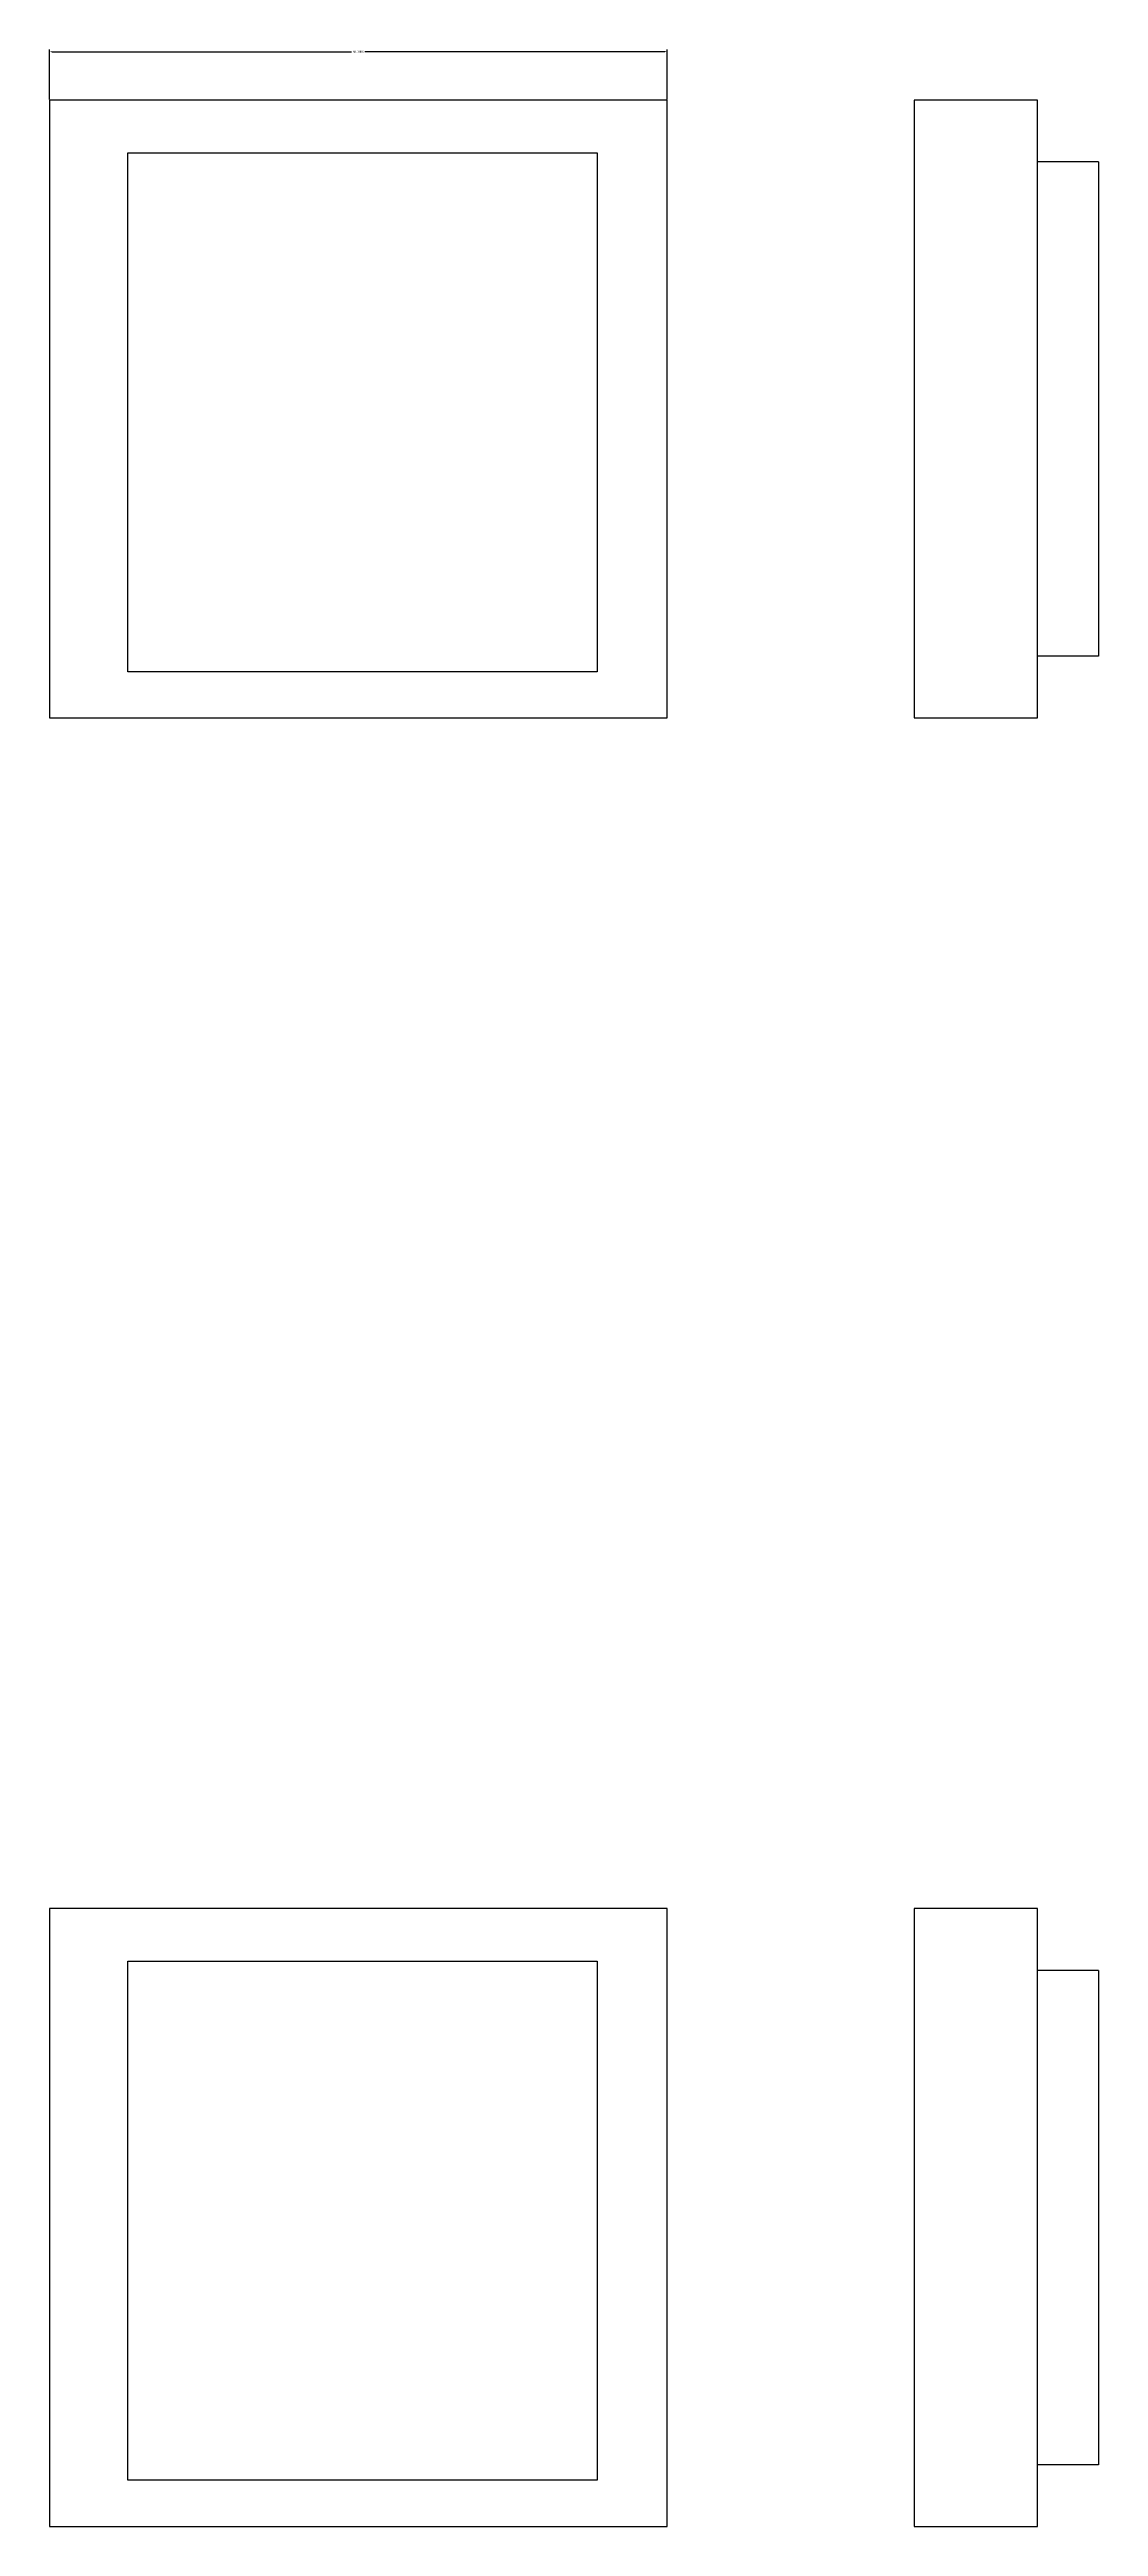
# Model space of a CAD drawing. Header units: inches. Extents: x 2438 to 2681, y 3098 to 3298.
# Drawn here: x 2438.1 to 2523, y 3097.9 to 3298.4 of the extents above; entities that cross this region are included whole.
import ezdxf

# ---------------------------------------------------------------- set-up
doc = ezdxf.new("R2010")
doc.units = ezdxf.units.IN
doc.header["$MEASUREMENT"] = 0
doc.styles.get("Standard").update_dxf_attribs({"font": 'arial.ttf'})
doc.dimstyles.get("Standard").update_dxf_attribs({"dimtxt": 0.18, "dimasz": 0.18, "dimexe": 0.18, "dimexo": 0.0625, "dimgap": 0.09, "dimtad": 0, "dimtih": 1, "dimtoh": 1, "dimdec": 4, "dimzin": 0, "dimdsep": 46, "dimtxsty": 'Standard', "dimcen": 0.09, "dimadec": 0, "dimazin": 0, "dimtfac": 1, "dimtdec": 4, "dimtofl": 0, "dimtmove": 0, "dimatfit": 3, "dimfxl": 1, "dimtolj": 1, "dimtzin": 0, "dimarcsym": 0})

# ---------------------------------------------------------------- blocks, each defined once
blk = doc.blocks.new('*D3')
at = {"color": 0, "linetype": 'Continuous', "lineweight": -2, "transparency": 16777216}
for p, q in [((2438.12, 3294.34), (2438.12, 3298.38)), ((2438.3, 3298.2), (2462.58, 3298.2)), ((2487.94, 3298.2), (2463.65, 3298.2)), ((2488.12, 3294.34), (2488.12, 3298.38))]:
    blk.add_line(p, q, dxfattribs=at)
at = {"color": 0, "linetype": 'Continuous', "lineweight": 158, "transparency": 16777216}
for points in [[(2438.3, 3298.23), (2438.3, 3298.17), (2438.12, 3298.2)], [(2487.94, 3298.23), (2487.94, 3298.17), (2488.12, 3298.2)]]:
    blk.add_solid(points, dxfattribs=at)
at = {"layer": 'Defpoints', "color": 0, "linetype": 'Continuous', "lineweight": 158, "transparency": 16777216}
for p in [(2438.12, 3298.2), (2438.12, 3294.28, 20), (2488.12, 3294.28, 20)]:
    blk.add_point(p, dxfattribs=at)
at = {"color": 0, "linetype": 'Continuous', "lineweight": 158, "transparency": 16777216, "insert": (2463.12, 3298.2), "char_height": 0.18, "attachment_point": 5}
blk.add_mtext('\\A1;50.0000', dxfattribs=at)

msp = doc.modelspace()

# ---------------------------------------------------------------- linework, layer by layer
for p, q in [((2438.11698, 3294.28079, 10), (2438.11698, 3244.28079, 10)), ((2488.11698, 3294.28079, 10), (2438.11698, 3294.28079, 10)), ((2488.11698, 3244.28079, 10), (2488.11698, 3294.28079, 10)), ((2508.11698, 3294.28079, 10), (2508.11698, 3244.28079, 10)), ((2518.11698, 3294.28079, 10), (2508.11698, 3294.28079, 10)), ((2518.11698, 3244.28079, 10), (2518.11698, 3294.28079, 10)), ((2444.45872, 3290.02181, 10), (2482.45872, 3290.02181, 10)), ((2444.45872, 3248.02181, 10), (2444.45872, 3290.02181, 10)), ((2482.45872, 3290.02181, 10), (2482.45872, 3248.02181, 10)), ((2523.04491, 3289.28079, 10), (2518.11698, 3289.28079, 10)), ((2523.04491, 3289.28079, 10), (2523.04491, 3249.28079, 10)), ((2523.04491, 3249.28079, 10), (2518.11698, 3249.28079, 10)), ((2482.45872, 3248.02181, 10), (2444.45872, 3248.02181, 10)), ((2438.11698, 3244.28079, 10), (2488.11698, 3244.28079, 10)), ((2508.11698, 3244.28079, 10), (2518.11698, 3244.28079, 10)), ((2438.11698, 3147.93075), (2438.11698, 3097.93075)), ((2488.11698, 3147.93075), (2438.11698, 3147.93075)), ((2488.11698, 3097.93075), (2488.11698, 3147.93075)), ((2508.11698, 3147.93075), (2508.11698, 3097.93075)), ((2518.11698, 3147.93075), (2508.11698, 3147.93075)), ((2518.11698, 3097.93075), (2518.11698, 3147.93075)), ((2444.45872, 3143.67178), (2482.45872, 3143.67178)), ((2444.45872, 3101.67178), (2444.45872, 3143.67178)), ((2482.45872, 3143.67178), (2482.45872, 3101.67178)), ((2523.04491, 3142.93075), (2518.11698, 3142.93075)), ((2523.04491, 3142.93075), (2523.04491, 3102.93075)), ((2523.04491, 3102.93075), (2518.11698, 3102.93075)), ((2482.45872, 3101.67178), (2444.45872, 3101.67178)), ((2438.11698, 3097.93075), (2488.11698, 3097.93075)), ((2508.11698, 3097.93075), (2518.11698, 3097.93075))]:
    msp.add_line(p, q)

# ---------------------------------------------------------------- dimensions: what is measured, and where the dimension line sits
at = {"linetype": 'Continuous', "lineweight": 158}
dim = msp.add_linear_dim(base=(2438.11698, 3298.19509), p1=(2488.11698, 3294.28079, 20), p2=(2438.11698, 3294.28079, 20), dimstyle='Standard', dxfattribs=at)
dim.commit()
dim.dimension.update_dxf_attribs({"geometry": '*D3', "text_midpoint": (2463.11698, 3298.19509)})

doc.saveas('drawing.dxf')
